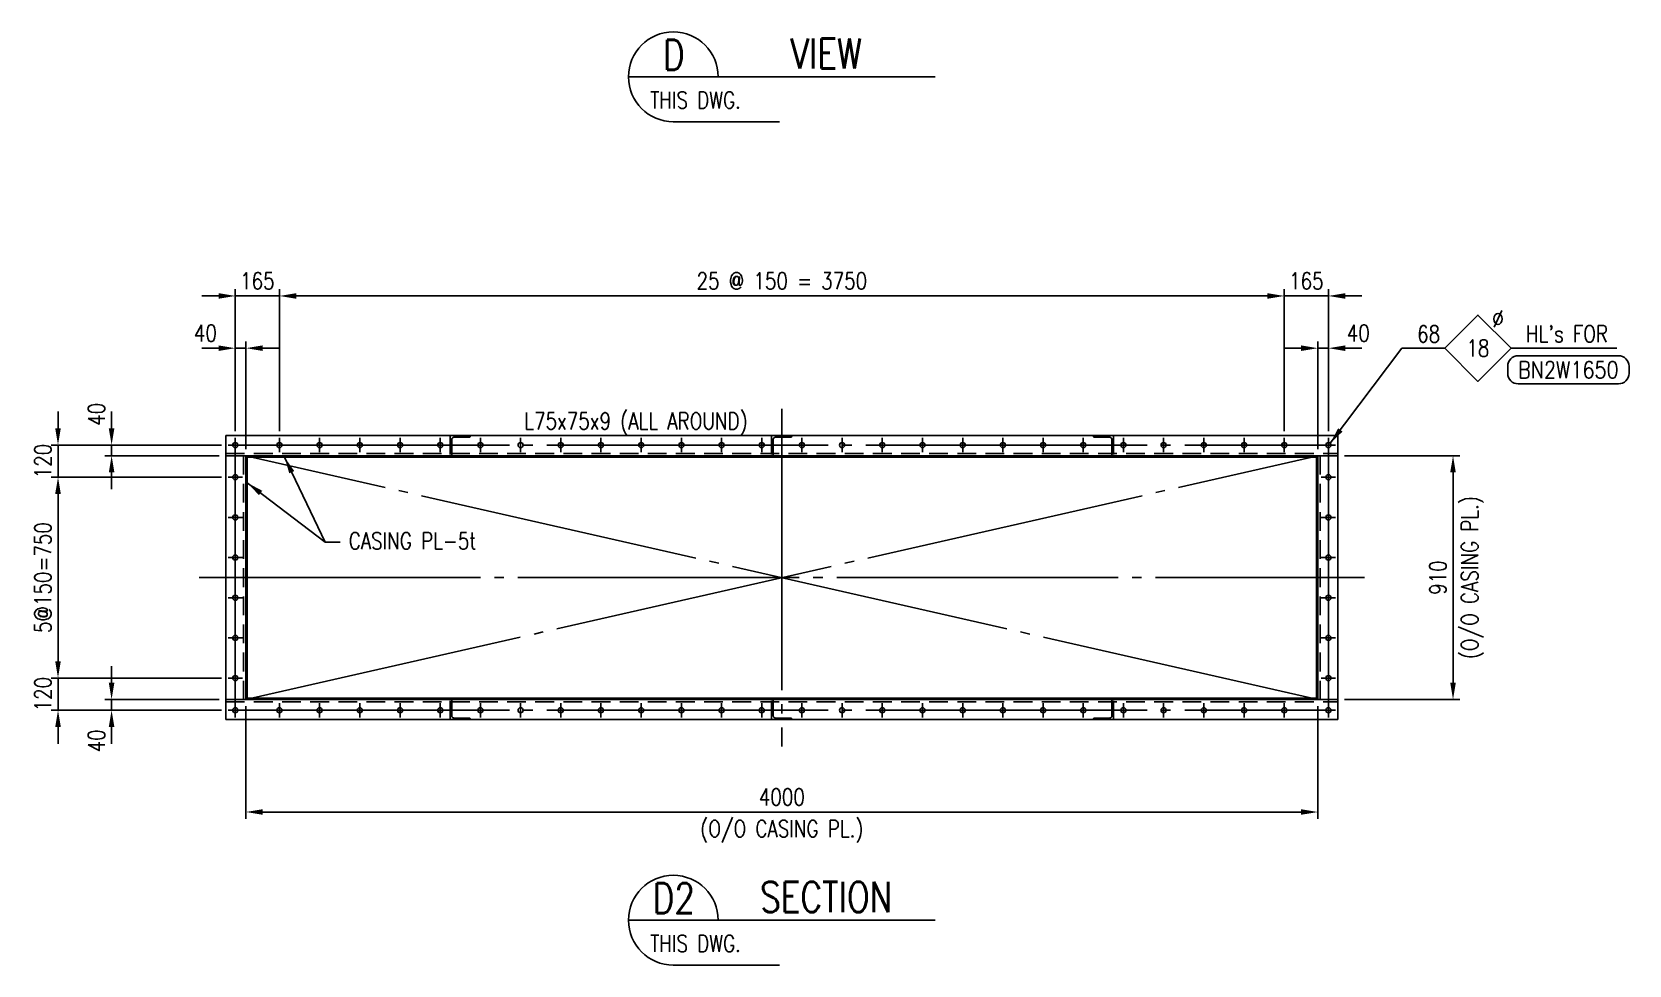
# Model space of a CAD drawing. Header units: millimetres. Extents: x 0 to 134087, y -49114 to 20834.
# Drawn here: x 78227 to 84188, y -45130 to -41647 of the extents above; entities that cross this region are included whole.
import ezdxf
from ezdxf.enums import TextEntityAlignment as Align

# ---------------------------------------------------------------- set-up
doc = ezdxf.new("R2010")
doc.units = ezdxf.units.MM
doc.header["$LTSCALE"] = 35
doc.linetypes.add('JNK-CENTER', pattern=[34, 30, -1.5, 1, -1.5])
doc.linetypes.add('JNK-HIDDEN', pattern=[3, 2, -1])
for name, color, linetype in [('CEN-R', 1, 'JNK-CENTER'), ('CON-C', 4, 'Continuous'), ('CON-G', 3, 'Continuous'), ('CON-W', 7, 'Continuous'), ('CON-Y', 2, 'Continuous'), ('Dim-W', 7, 'Continuous'), ('HID-Y', 2, 'JNK-HIDDEN'), ('STL-OBJT', 7, 'Continuous')]:
    doc.layers.add(name, color=color, linetype=linetype)
doc.styles.add('SIMPLEX', font='simplex.shx', dxfattribs={"width": 0.8})
doc.dimstyles.new('DIM25', dxfattribs={"dimscale": 25, "dimtxt": 2.5, "dimasz": 2.5, "dimexe": 1, "dimexo": 1, "dimgap": 1, "dimtad": 1, "dimdec": 1, "dimdsep": 46, "dimtxsty": 'SIMPLEX', "dimcen": 0, "dimclrt": 2, "dimazin": 2, "dimtfac": 1, "dimtdec": 1, "dimtix": 1, "dimtmove": 2, "dimatfit": 0, "dimfxl": 0.18, "dimtolj": 1, "dimtzin": 0, "dimarcsym": 0})

# ---------------------------------------------------------------- blocks, each defined once
blk = doc.blocks.new('A$C05B03637')
at = {"layer": 'HID-Y'}
for p, q in [((0, 75), (0, 0)), ((75, 75), (0, 75)), ((6, 4), (6, 60.5)), ((14.5, 69), (71, 69)), ((75, 73), (75, 75)), ((0, 0), (2, 0))]:
    blk.add_line(p, q, dxfattribs=at)
for centre, radius, start, end in [((14.5, 60.5), 8.5, 90, 180), ((71, 73), 4, 270, 0), ((2, 4), 4, 270, 0)]:
    blk.add_arc(centre, radius, start, end, dxfattribs=at)
blk = doc.blocks.new('*D2820')
at = {"layer": 'DEFPOINTS', "color": 0, "transparency": 16777216}
for p in [(78324.5, -43188.7), (78959.5, -43188.7), (78959.5, -43308.7)]:
    blk.add_point(p, dxfattribs=at)
at = {"layer": 'Dim-W', "color": 0, "lineweight": -2, "transparency": 16777216}
for p, q in [((78324.5, -43126.2), (78324.5, -43063.7)), ((78934.5, -43188.7), (78299.5, -43188.7)), ((78324.5, -43308.7), (78324.5, -43188.7)), ((78934.5, -43308.7), (78299.5, -43308.7)), ((78324.5, -43371.2), (78324.5, -43433.7))]:
    blk.add_line(p, q, dxfattribs=at)
at = {"layer": 'Dim-W', "color": 0, "transparency": 16777216}
for points in [[(78314, -43126.2), (78334.9, -43126.2), (78324.5, -43188.7)], [(78314, -43371.2), (78334.9, -43371.2), (78324.5, -43308.7)]]:
    blk.add_solid(points, dxfattribs=at)
at = {"layer": 'Dim-W', "color": 2, "transparency": 16777216, "insert": (78268.2, -43248.7), "char_height": 62.5, "attachment_point": 5, "rotation": 90, "style": 'SIMPLEX'}
blk.add_mtext('\\A1;120', dxfattribs=at)
blk = doc.blocks.new('*D2821')
at = {"layer": 'DEFPOINTS', "color": 0, "transparency": 16777216}
for p in [(78524.5, -43188.7), (78959.5, -43188.7), (78951, -43228.7)]:
    blk.add_point(p, dxfattribs=at)
at = {"layer": 'Dim-W', "color": 0, "lineweight": -2, "transparency": 16777216}
for p, q in [((78524.5, -43126.2), (78524.5, -43063.7)), ((78934.5, -43188.7), (78499.5, -43188.7)), ((78524.5, -43228.7), (78524.5, -43188.7)), ((78926, -43228.7), (78499.5, -43228.7)), ((78524.5, -43291.2), (78524.5, -43353.7))]:
    blk.add_line(p, q, dxfattribs=at)
at = {"layer": 'Dim-W', "color": 0, "transparency": 16777216}
blk.add_solid([(78514, -43291.2), (78534.9, -43291.2), (78524.5, -43228.7)], dxfattribs=at)
at = {"layer": 'Dim-W', "color": 2, "transparency": 16777216, "insert": (78468.2, -43074.3), "char_height": 62.5, "attachment_point": 5, "rotation": 90, "style": 'SIMPLEX', "bg_fill": 3, "box_fill_scale": 1.1, "bg_fill_color": 256, "bg_fill_true_color": 13158600, "bg_fill_transparency": 0}
blk.add_mtext('\\A1;40', dxfattribs=at)
at = {"layer": 'Dim-W', "color": 0, "transparency": 16777216}
blk.add_solid([(78514, -43126.2), (78534.9, -43126.2), (78524.5, -43188.7)], dxfattribs=at)
blk = doc.blocks.new('*D2822')
at = {"layer": 'DEFPOINTS', "color": 0, "transparency": 16777216}
for p in [(79026, -44138.7), (83026, -44138.7), (79026, -44558.7)]:
    blk.add_point(p, dxfattribs=at)
at = {"layer": 'Dim-W', "color": 0, "lineweight": -2, "transparency": 16777216}
for p, q in [((79026, -44163.7), (79026, -44583.7)), ((83026, -44163.7), (83026, -44583.7)), ((82963.5, -44558.7), (79088.5, -44558.7))]:
    blk.add_line(p, q, dxfattribs=at)
at = {"layer": 'Dim-W', "color": 0, "transparency": 16777216}
for points in [[(79088.5, -44548.3), (79088.5, -44569.1), (79026, -44558.7)], [(82963.5, -44548.3), (82963.5, -44569.1), (83026, -44558.7)]]:
    blk.add_solid(points, dxfattribs=at)
at = {"layer": 'Dim-W', "color": 2, "transparency": 16777216, "char_height": 62.5, "attachment_point": 5, "style": 'SIMPLEX'}
for s, insert in [('\\A1;4000', (81026, -44502.5)), ('\\A1;(O/O CASING PL.)', (81026, -44631.3))]:
    blk.add_mtext(s, dxfattribs=dict(at, insert=insert))
blk = doc.blocks.new('SECTITLE')
at = {"layer": 'CON-G'}
for p, q in [((-1.7, 0), (44.1, 0)), ((5, -6.7), (20.86, -6.7))]:
    blk.add_line(p, q, dxfattribs=at)
blk.add_arc((5, 0), 6.7, 0, 270, dxfattribs=at)
at = {"layer": 'CON-C', "style": 'SIMPLEX', "width": 0.8}
for tag, p in [('A', (5.06, 1.04)), ('ELEVATION', (27.83, 1.22))]:
    blk.add_attdef(tag, text='', height=4.5, dxfattribs=at).set_placement(p, align=Align.CENTER)
at = {"layer": 'CON-Y', "style": 'SIMPLEX', "width": 0.8}
blk.add_attdef('H0000-0000', (1.54, -4.72), '', height=2.5, dxfattribs=at)
blk.add_attdef('SCALE', text='', height=2.5, dxfattribs=at).set_placement((44.9, -3.72), align=Align.RIGHT)
blk = doc.blocks.new('BOLTHOLE')
at = {"layer": 'CON-W'}
blk.add_line((25.7, 0), (9.9, 0), dxfattribs=at)
blk.add_lwpolyline([(0, 0), (4.95, 4.95), (9.9, 0), (4.95, -4.95)], close=True, dxfattribs=at)
at = {"layer": 'CON-Y', "style": 'SIMPLEX', "width": 0.8}
for s, p in [('%%C', (8.81, 3.12)), ("HL's FOR", (24.37, 0.9))]:
    blk.add_text(s, height=2.5, dxfattribs=at).set_placement(p, align=Align.RIGHT)
blk.add_attdef('4', text='', height=2.5, dxfattribs=at).set_placement((-0.69, 0.87), align=Align.RIGHT)
blk.add_attdef('22', text='', height=2.5, dxfattribs=at).set_placement((4.95, 0), align=Align.MIDDLE_CENTER)
blk = doc.blocks.new('boltmark')
at = {"layer": 'CON-Y'}
blk.add_lwpolyline([(0, -4.2), (15, -4.2, 0.414214), (16.56, -2.64), (16.56, -1.56, 0.414214), (15, 0), (0, 0, 0.414214), (-1.56, -1.56), (-1.56, -2.64, 0.414214)], format="xyb", close=True, dxfattribs=at)
at = {"layer": 'CON-G', "style": 'SIMPLEX', "width": 0.802523}
blk.add_attdef('BN2W1650', text='', height=2.5, dxfattribs=at).set_placement((0, -3.35), (15, -3.35), align=Align.FIT)
blk = doc.blocks.new('*D2823')
at = {"layer": 'DEFPOINTS', "color": 0, "transparency": 16777216}
for p in [(83101, -43228.7), (83101, -44138.7), (83531, -44138.7)]:
    blk.add_point(p, dxfattribs=at)
at = {"layer": 'Dim-W', "color": 0, "lineweight": -2, "transparency": 16777216}
for p, q in [((83126, -43228.7), (83556, -43228.7)), ((83531, -43291.2), (83531, -44076.2)), ((83126, -44138.7), (83556, -44138.7))]:
    blk.add_line(p, q, dxfattribs=at)
at = {"layer": 'Dim-W', "color": 0, "transparency": 16777216}
for points in [[(83520.5, -43291.2), (83541.4, -43291.2), (83531, -43228.7)], [(83520.5, -44076.2), (83541.4, -44076.2), (83531, -44138.7)]]:
    blk.add_solid(points, dxfattribs=at)
at = {"layer": 'Dim-W', "color": 2, "transparency": 16777216, "char_height": 62.5, "attachment_point": 5, "rotation": 90, "style": 'SIMPLEX'}
for s, insert in [('\\A1;(O/O CASING PL.)', (83603.6, -43683.7)), ('\\A1;910', (83474.7, -43683.7))]:
    blk.add_mtext(s, dxfattribs=dict(at, insert=insert))
blk = doc.blocks.new('*D2824')
at = {"layer": 'DEFPOINTS', "color": 0, "transparency": 16777216}
for p in [(78959.5, -44058.7), (78324.5, -44178.7), (78959.5, -44178.7)]:
    blk.add_point(p, dxfattribs=at)
at = {"layer": 'Dim-W', "color": 0, "lineweight": -2, "transparency": 16777216}
for p, q in [((78324.5, -43996.2), (78324.5, -43933.7)), ((78934.5, -44058.7), (78299.5, -44058.7)), ((78324.5, -44058.7), (78324.5, -44178.7)), ((78934.5, -44178.7), (78299.5, -44178.7)), ((78324.5, -44241.2), (78324.5, -44303.7))]:
    blk.add_line(p, q, dxfattribs=at)
at = {"layer": 'Dim-W', "color": 0, "transparency": 16777216}
for points in [[(78314, -43996.2), (78334.9, -43996.2), (78324.5, -44058.7)], [(78314, -44241.2), (78334.9, -44241.2), (78324.5, -44178.7)]]:
    blk.add_solid(points, dxfattribs=at)
at = {"layer": 'Dim-W', "color": 2, "transparency": 16777216, "insert": (78268.2, -44118.7), "char_height": 62.5, "attachment_point": 5, "rotation": 90, "style": 'SIMPLEX'}
blk.add_mtext('\\A1;120', dxfattribs=at)
blk = doc.blocks.new('*D2825')
at = {"layer": 'DEFPOINTS', "color": 0, "transparency": 16777216}
for p in [(78951, -44138.7), (78524.5, -44178.7), (78959.5, -44178.7)]:
    blk.add_point(p, dxfattribs=at)
at = {"layer": 'Dim-W', "color": 0, "lineweight": -2, "transparency": 16777216}
for p, q in [((78524.5, -44076.2), (78524.5, -44013.7)), ((78926, -44138.7), (78499.5, -44138.7)), ((78524.5, -44138.7), (78524.5, -44178.7)), ((78934.5, -44178.7), (78499.5, -44178.7)), ((78524.5, -44241.2), (78524.5, -44303.7))]:
    blk.add_line(p, q, dxfattribs=at)
at = {"layer": 'Dim-W', "color": 0, "transparency": 16777216}
blk.add_solid([(78514, -44076.2), (78534.9, -44076.2), (78524.5, -44138.7)], dxfattribs=at)
at = {"layer": 'Dim-W', "color": 2, "transparency": 16777216, "insert": (78468.2, -44293.2), "char_height": 62.5, "attachment_point": 5, "rotation": 90, "style": 'SIMPLEX', "bg_fill": 3, "box_fill_scale": 1.1, "bg_fill_color": 256, "bg_fill_true_color": 13158600, "bg_fill_transparency": 0}
blk.add_mtext('\\A1;40', dxfattribs=at)
at = {"layer": 'Dim-W', "color": 0, "transparency": 16777216}
blk.add_solid([(78514, -44241.2), (78534.9, -44241.2), (78524.5, -44178.7)], dxfattribs=at)
blk = doc.blocks.new('*D2826')
at = {"layer": 'DEFPOINTS', "color": 0, "transparency": 16777216}
for p in [(78324.5, -43308.7), (78959.5, -43308.7), (78959.5, -44058.7)]:
    blk.add_point(p, dxfattribs=at)
at = {"layer": 'Dim-W', "color": 0, "lineweight": -2, "transparency": 16777216}
for p, q in [((78934.5, -43308.7), (78299.5, -43308.7)), ((78324.5, -43996.2), (78324.5, -43371.2)), ((78934.5, -44058.7), (78299.5, -44058.7))]:
    blk.add_line(p, q, dxfattribs=at)
at = {"layer": 'Dim-W', "color": 0, "transparency": 16777216}
for points in [[(78314, -43371.2), (78334.9, -43371.2), (78324.5, -43308.7)], [(78314, -43996.2), (78334.9, -43996.2), (78324.5, -44058.7)]]:
    blk.add_solid(points, dxfattribs=at)
at = {"layer": 'Dim-W', "color": 2, "transparency": 16777216, "insert": (78268.2, -43683.7), "char_height": 62.5, "attachment_point": 5, "rotation": 90, "style": 'SIMPLEX'}
blk.add_mtext('\\A1;5@150=750', dxfattribs=at)
blk = doc.blocks.new('*D2827')
at = {"layer": 'DEFPOINTS', "color": 0, "transparency": 16777216}
for p in [(83066, -42827.2), (83066, -43162.2), (83026, -43228.7)]:
    blk.add_point(p, dxfattribs=at)
at = {"layer": 'Dim-W', "color": 0, "lineweight": -2, "transparency": 16777216}
for p, q in [((82963.5, -42827.2), (82901, -42827.2)), ((83026, -43203.7), (83026, -42802.2)), ((83026, -42827.2), (83066, -42827.2)), ((83066, -43137.2), (83066, -42802.2)), ((83128.5, -42827.2), (83191, -42827.2))]:
    blk.add_line(p, q, dxfattribs=at)
at = {"layer": 'Dim-W', "color": 0, "transparency": 16777216}
blk.add_solid([(82963.5, -42816.8), (82963.5, -42837.6), (83026, -42827.2)], dxfattribs=at)
at = {"layer": 'Dim-W', "color": 2, "transparency": 16777216, "insert": (83177.4, -42771), "char_height": 62.5, "attachment_point": 5, "style": 'SIMPLEX', "bg_fill": 3, "box_fill_scale": 1.1, "bg_fill_color": 256, "bg_fill_true_color": 13158600, "bg_fill_transparency": 0}
blk.add_mtext('\\A1;40', dxfattribs=at)
at = {"layer": 'Dim-W', "color": 0, "transparency": 16777216}
blk.add_solid([(83128.5, -42816.8), (83128.5, -42837.6), (83066, -42827.2)], dxfattribs=at)
blk = doc.blocks.new('*D2743')
at = {"layer": 'DEFPOINTS', "color": 0, "transparency": 16777216}
for p in [(82901, -42632.2), (82901, -43162.2), (83066, -43162.2)]:
    blk.add_point(p, dxfattribs=at)
at = {"layer": 'Dim-W', "color": 0, "lineweight": -2, "transparency": 16777216}
for p, q in [((82901, -43137.2), (82901, -42607.2)), ((83066, -43137.2), (83066, -42607.2)), ((82838.5, -42632.2), (82776, -42632.2)), ((83066, -42632.2), (82901, -42632.2)), ((83128.5, -42632.2), (83191, -42632.2))]:
    blk.add_line(p, q, dxfattribs=at)
at = {"layer": 'Dim-W', "color": 0, "transparency": 16777216}
for points in [[(82838.5, -42621.8), (82838.5, -42642.6), (82901, -42632.2)], [(83128.5, -42621.8), (83128.5, -42642.6), (83066, -42632.2)]]:
    blk.add_solid(points, dxfattribs=at)
at = {"layer": 'Dim-W', "color": 2, "transparency": 16777216, "insert": (82983.5, -42576), "char_height": 62.5, "attachment_point": 5, "style": 'SIMPLEX'}
blk.add_mtext('\\A1;165', dxfattribs=at)
blk = doc.blocks.new('*D2828')
at = {"layer": 'DEFPOINTS', "color": 0, "transparency": 16777216}
for p in [(78986, -42827.2), (78986, -43162.2), (79026, -43228.7)]:
    blk.add_point(p, dxfattribs=at)
at = {"layer": 'Dim-W', "color": 0, "lineweight": -2, "transparency": 16777216}
for p, q in [((78923.5, -42827.2), (78861, -42827.2)), ((78986, -43137.2), (78986, -42802.2)), ((79026, -42827.2), (78986, -42827.2)), ((79026, -43203.7), (79026, -42802.2)), ((79088.5, -42827.2), (79151, -42827.2))]:
    blk.add_line(p, q, dxfattribs=at)
at = {"layer": 'Dim-W', "color": 0, "transparency": 16777216}
blk.add_solid([(79088.5, -42816.8), (79088.5, -42837.6), (79026, -42827.2)], dxfattribs=at)
at = {"layer": 'Dim-W', "color": 2, "transparency": 16777216, "insert": (78874.5, -42771), "char_height": 62.5, "attachment_point": 5, "style": 'SIMPLEX', "bg_fill": 3, "box_fill_scale": 1.1, "bg_fill_color": 256, "bg_fill_true_color": 13158600, "bg_fill_transparency": 0}
blk.add_mtext('\\A1;40', dxfattribs=at)
at = {"layer": 'Dim-W', "color": 0, "transparency": 16777216}
blk.add_solid([(78923.5, -42816.8), (78923.5, -42837.6), (78986, -42827.2)], dxfattribs=at)
blk = doc.blocks.new('*D2744')
at = {"layer": 'DEFPOINTS', "color": 0, "transparency": 16777216}
for p in [(79151, -42632.2), (78986, -43162.2), (79151, -43162.2)]:
    blk.add_point(p, dxfattribs=at)
at = {"layer": 'Dim-W', "color": 0, "lineweight": -2, "transparency": 16777216}
for p, q in [((78986, -43137.2), (78986, -42607.2)), ((79151, -43137.2), (79151, -42607.2)), ((78923.5, -42632.2), (78861, -42632.2)), ((78986, -42632.2), (79151, -42632.2)), ((79213.5, -42632.2), (79276, -42632.2))]:
    blk.add_line(p, q, dxfattribs=at)
at = {"layer": 'Dim-W', "color": 0, "transparency": 16777216}
for points in [[(78923.5, -42621.8), (78923.5, -42642.6), (78986, -42632.2)], [(79213.5, -42621.8), (79213.5, -42642.6), (79151, -42632.2)]]:
    blk.add_solid(points, dxfattribs=at)
at = {"layer": 'Dim-W', "color": 2, "transparency": 16777216, "insert": (79068.5, -42576), "char_height": 62.5, "attachment_point": 5, "style": 'SIMPLEX'}
blk.add_mtext('\\A1;165', dxfattribs=at)
blk = doc.blocks.new('*D2745')
at = {"layer": 'DEFPOINTS', "color": 0, "transparency": 16777216}
for p in [(82901, -42632.2), (79151, -43162.2), (82901, -43162.2)]:
    blk.add_point(p, dxfattribs=at)
at = {"layer": 'Dim-W', "color": 0, "lineweight": -2, "transparency": 16777216}
for p, q in [((79151, -43137.2), (79151, -42607.2)), ((82901, -43137.2), (82901, -42607.2)), ((79213.5, -42632.2), (82838.5, -42632.2))]:
    blk.add_line(p, q, dxfattribs=at)
at = {"layer": 'Dim-W', "color": 0, "transparency": 16777216}
for points in [[(79213.5, -42621.8), (79213.5, -42642.6), (79151, -42632.2)], [(82838.5, -42621.8), (82838.5, -42642.6), (82901, -42632.2)]]:
    blk.add_solid(points, dxfattribs=at)
at = {"layer": 'Dim-W', "color": 2, "transparency": 16777216, "insert": (81026, -42576), "char_height": 62.5, "attachment_point": 5, "style": 'SIMPLEX'}
blk.add_mtext('\\A1;25 @ 150 = 3750', dxfattribs=at)

msp = doc.modelspace()

# ---------------------------------------------------------------- linework, layer by layer
at = {"layer": 'CEN-R'}
for p, q in [((81025.9553, -43053.726), (81025.9553, -44313.726)), ((78959.4553, -43188.726), (79012.4553, -43188.726)), ((78959.4553, -43188.726), (83092.4553, -43188.726)), ((78985.9553, -43215.226), (78985.9553, -43162.226)), ((78985.9553, -43162.226), (78985.9553, -44205.226)), ((79049.4553, -43188.726), (79102.4553, -43188.726)), ((79150.9553, -43162.226), (79150.9553, -43215.226)), ((79300.9553, -43162.226), (79300.9553, -43215.226)), ((79450.9553, -43162.226), (79450.9553, -43215.226)), ((79600.9553, -43162.226), (79600.9553, -43215.226)), ((79750.9553, -43162.226), (79750.9553, -43215.226)), ((79900.9553, -43162.226), (79900.9553, -43215.226)), ((80050.9553, -43162.226), (80050.9553, -43215.226)), ((80200.9553, -43162.226), (80200.9553, -43215.226)), ((80350.9553, -43162.226), (80350.9553, -43215.226)), ((80500.9553, -43162.226), (80500.9553, -43215.226)), ((80650.9553, -43162.226), (80650.9553, -43215.226)), ((80800.9553, -43162.226), (80800.9553, -43215.226)), ((80924.4553, -43188.726), (80977.4553, -43188.726)), ((80950.9553, -43162.226), (80950.9553, -43215.226)), ((81074.4553, -43188.726), (81127.4553, -43188.726)), ((81127.4553, -43188.726), (81074.4553, -43188.726)), ((81127.4553, -43188.726), (81074.4553, -43188.726)), ((81100.9553, -43162.226), (81100.9553, -43215.226)), ((81250.9553, -43162.226), (81250.9553, -43215.226)), ((81400.9553, -43162.226), (81400.9553, -43215.226)), ((81550.9553, -43162.226), (81550.9553, -43215.226)), ((81700.9553, -43162.226), (81700.9553, -43215.226)), ((81850.9553, -43162.226), (81850.9553, -43215.226)), ((82000.9553, -43162.226), (82000.9553, -43215.226)), ((82150.9553, -43162.226), (82150.9553, -43215.226)), ((82300.9553, -43162.226), (82300.9553, -43215.226)), ((82450.9553, -43162.226), (82450.9553, -43215.226)), ((82600.9553, -43162.226), (82600.9553, -43215.226)), ((82750.9553, -43162.226), (82750.9553, -43215.226)), ((82900.9553, -43162.226), (82900.9553, -43215.226)), ((83092.4553, -43188.726), (83039.4553, -43188.726)), ((83065.9553, -43215.226), (83065.9553, -43162.226)), ((83065.9553, -43162.226), (83065.9553, -44205.226)), ((83025.9553, -44138.726), (79025.9553, -43228.726)), ((79025.9553, -44138.726), (83025.9553, -43228.726)), ((79012.4553, -43308.726), (78959.4553, -43308.726)), ((78985.9553, -43282.226), (78985.9553, -43335.226)), ((83039.4553, -43308.726), (83092.4553, -43308.726)), ((83065.9553, -43282.226), (83065.9553, -43335.226)), ((78985.9553, -43432.226), (78985.9553, -43485.226)), ((83065.9553, -43432.226), (83065.9553, -43485.226)), ((79012.4553, -43458.726), (78959.4553, -43458.726)), ((83039.4553, -43458.726), (83092.4553, -43458.726)), ((79012.4553, -43608.726), (78959.4553, -43608.726)), ((78985.9553, -43582.226), (78985.9553, -43635.226)), ((83039.4553, -43608.726), (83092.4553, -43608.726)), ((83065.9553, -43582.226), (83065.9553, -43635.226)), ((78850.9553, -43683.726), (83200.9553, -43683.726)), ((79012.4553, -43758.726), (78959.4553, -43758.726)), ((83039.4553, -43758.726), (83092.4553, -43758.726)), ((79012.4553, -43908.726), (78959.4553, -43908.726)), ((78985.9553, -43935.226), (78985.9553, -43882.226)), ((83039.4553, -43908.726), (83092.4553, -43908.726)), ((83065.9553, -43935.226), (83065.9553, -43882.226)), ((78985.9553, -44085.226), (78985.9553, -44032.226)), ((83065.9553, -44085.226), (83065.9553, -44032.226)), ((79012.4553, -44058.726), (78959.4553, -44058.726)), ((83039.4553, -44058.726), (83092.4553, -44058.726)), ((83065.9553, -44067.226), (83065.9553, -44120.226)), ((78985.9553, -44152.226), (78985.9553, -44205.226)), ((79150.9553, -44205.226), (79150.9553, -44152.226)), ((79300.9553, -44205.226), (79300.9553, -44152.226)), ((79450.9553, -44205.226), (79450.9553, -44152.226)), ((79600.9553, -44205.226), (79600.9553, -44152.226)), ((79750.9553, -44205.226), (79750.9553, -44152.226)), ((79900.9553, -44205.226), (79900.9553, -44152.226)), ((80050.9553, -44205.226), (80050.9553, -44152.226)), ((80200.9553, -44205.226), (80200.9553, -44152.226)), ((80350.9553, -44205.226), (80350.9553, -44152.226)), ((80500.9553, -44205.226), (80500.9553, -44152.226)), ((80650.9553, -44205.226), (80650.9553, -44152.226)), ((80800.9553, -44205.226), (80800.9553, -44152.226)), ((80950.9553, -44205.226), (80950.9553, -44152.226)), ((81100.9553, -44205.226), (81100.9553, -44152.226)), ((81250.9553, -44205.226), (81250.9553, -44152.226)), ((81400.9553, -44205.226), (81400.9553, -44152.226)), ((81550.9553, -44205.226), (81550.9553, -44152.226)), ((81700.9553, -44205.226), (81700.9553, -44152.226)), ((81850.9553, -44205.226), (81850.9553, -44152.226)), ((82000.9553, -44205.226), (82000.9553, -44152.226)), ((82150.9553, -44205.226), (82150.9553, -44152.226)), ((82300.9553, -44205.226), (82300.9553, -44152.226)), ((82450.9553, -44205.226), (82450.9553, -44152.226)), ((82600.9553, -44205.226), (82600.9553, -44152.226)), ((82750.9553, -44205.226), (82750.9553, -44152.226)), ((82900.9553, -44205.226), (82900.9553, -44152.226)), ((83065.9553, -44152.226), (83065.9553, -44205.226)), ((78959.4553, -44178.726), (79012.4553, -44178.726)), ((78959.4553, -44178.726), (83092.4553, -44178.726)), ((80924.4553, -44178.726), (80977.4553, -44178.726)), ((81074.4553, -44178.726), (81127.4553, -44178.726)), ((81127.4553, -44178.726), (81074.4553, -44178.726)), ((81127.4553, -44178.726), (81074.4553, -44178.726)), ((82894.4553, -44178.726), (82947.4553, -44178.726)), ((83092.4553, -44178.726), (83039.4553, -44178.726))]:
    msp.add_line(p, q, dxfattribs=at)
at = {"layer": 'CON-G'}
for p, q in [((78950.9553, -43153.726), (83100.9553, -43153.726)), ((78950.9553, -43153.726), (78950.9553, -44213.726)), ((83100.9553, -43153.726), (83100.9553, -44213.726)), ((78950.9553, -43228.726), (83100.9553, -43228.726)), ((79025.9553, -43228.726), (79025.9553, -44138.726)), ((79030.9553, -43228.726), (79030.9553, -44138.726)), ((79030.9553, -43233.726), (83020.9553, -43233.726)), ((83020.9553, -43228.726), (83020.9553, -44138.726)), ((83025.9553, -43228.726), (83025.9553, -44138.726)), ((78950.9553, -44138.726), (83100.9553, -44138.726)), ((79030.9553, -44133.726), (83020.9553, -44133.726)), ((78950.9553, -44213.726), (83100.9553, -44213.726))]:
    msp.add_line(p, q, dxfattribs=at)
for centre in [(78985.9553, -43188.726), (79150.9553, -43188.726), (79300.9553, -43188.726), (79450.9553, -43188.726), (79600.9553, -43188.726), (79750.9553, -43188.726), (79900.9553, -43188.726), (80050.9553, -43188.726), (80200.9553, -43188.726), (80350.9553, -43188.726), (80500.9553, -43188.726), (80650.9553, -43188.726), (80800.9553, -43188.726), (80950.9553, -43188.726), (81100.9553, -43188.726), (81250.9553, -43188.726), (81400.9553, -43188.726), (81550.9553, -43188.726), (81700.9553, -43188.726), (81850.9553, -43188.726), (82000.9553, -43188.726), (82150.9553, -43188.726), (82300.9553, -43188.726), (82450.9553, -43188.726), (82600.9553, -43188.726), (82750.9553, -43188.726), (82900.9553, -43188.726), (83065.9553, -43188.726), (78985.9553, -43308.726), (83065.9553, -43308.726), (78985.9553, -43458.726), (83065.9553, -43458.726), (78985.9553, -43608.726), (83065.9553, -43608.726), (78985.9553, -43758.726), (83065.9553, -43758.726), (78985.9553, -43908.726), (83065.9553, -43908.726), (78985.9553, -44058.726), (83065.9553, -44058.726), (78985.9553, -44178.726), (79150.9553, -44178.726), (79300.9553, -44178.726), (79450.9553, -44178.726), (79600.9553, -44178.726), (79750.9553, -44178.726), (79900.9553, -44178.726), (80050.9553, -44178.726), (80200.9553, -44178.726), (80350.9553, -44178.726), (80500.9553, -44178.726), (80650.9553, -44178.726), (80800.9553, -44178.726), (80950.9553, -44178.726), (81100.9553, -44178.726), (81250.9553, -44178.726), (81400.9553, -44178.726), (81550.9553, -44178.726), (81700.9553, -44178.726), (81850.9553, -44178.726), (82000.9553, -44178.726), (82150.9553, -44178.726), (82300.9553, -44178.726), (82450.9553, -44178.726), (82600.9553, -44178.726), (82750.9553, -44178.726), (82900.9553, -44178.726), (83065.9553, -44178.726)]:
    msp.add_circle(centre, 9.5, dxfattribs=at)
at = {"layer": 'HID-Y'}
for p, q in [((78950.9553, -43219.726), (83100.9553, -43219.726)), ((79016.9553, -43228.726), (79016.9553, -44138.726)), ((83034.9553, -43228.726), (83034.9553, -44138.726)), ((78950.9553, -44147.726), (83100.9553, -44147.726))]:
    msp.add_line(p, q, dxfattribs=at)
at = {"layer": 'STL-OBJT'}
msp.add_line((83340.2764, -42827.226), (83500.0255, -42827.226), dxfattribs=at)

# ---------------------------------------------------------------- block references
at = {"layer": 'CON-W', "xscale": 25, "yscale": 25, "zscale": 25}
for p, values in [((80495.9553, -41814.1125), {'H0000-0000': 'THIS DWG.', 'A': 'D', 'ELEVATION': 'VIEW'}), ((80495.9553, -44962.5123), {'H0000-0000': 'THIS DWG.', 'A': 'D2', 'ELEVATION': 'SECTION'})]:
    msp.add_blockref('SECTITLE', p, dxfattribs=at).add_auto_attribs(values)
at = {"layer": 'CON-Y', "xscale": 25, "yscale": 25, "zscale": 25}
msp.add_blockref('boltmark', (83773.9268, -42855.3132), dxfattribs=at).add_auto_attribs({'BN2W1650': 'BN2W1650'})
at = {"layer": 'Dim-W'}
for p in [(79787.9553, -43228.726), (80987.9553, -43228.726)]:
    msp.add_blockref('A$C05B03637', p, dxfattribs=at)
at = {"layer": 'Dim-W', "xscale": -1}
msp.add_blockref('A$C05B03637', (82263.9552, -43228.726), dxfattribs=at)
at = {"layer": 'Dim-W', "xscale": -1, "rotation": 180}
for p in [(79787.9553, -44138.726), (80987.9553, -44138.726)]:
    msp.add_blockref('A$C05B03637', p, dxfattribs=at)
at = {"layer": 'Dim-W', "rotation": 180}
msp.add_blockref('A$C05B03637', (82263.9552, -44138.726), dxfattribs=at)
at = {"layer": 'STL-OBJT', "xscale": 25, "yscale": 25, "zscale": 25}
msp.add_blockref('BOLTHOLE', (83500.0255, -42827.226), dxfattribs=at).add_auto_attribs({'4': '68', '22': '18'})

# ---------------------------------------------------------------- texts
at = {"layer": 'CON-Y', "style": 'SIMPLEX', "width": 0.8}
msp.add_text('L75x75x9 (ALL AROUND)', height=62.5, dxfattribs=at).set_placement((80481.7875, -43130.1899), align=Align.CENTER)
msp.add_text('CASING PL-5t', height=62.5, dxfattribs=at).set_placement((79409.7038, -43577.747))

# ---------------------------------------------------------------- dimensions: what is measured, and where the dimension line sits
at = {"layer": 'Dim-W'}
for base, p1, p2, angle, picture, middle in [((78324.4553, -43188.726), (78959.4553, -43308.726), (78959.4553, -43188.726), 90, '*D2820', (78268.2053, -43248.726)), ((78324.4553, -44178.726), (78959.4553, -44058.726), (78959.4553, -44178.726), 270, '*D2824', (78268.2053, -44118.726))]:
    dim = msp.add_linear_dim(base=base, p1=p1, p2=p2, angle=angle, dimstyle='DIM25', dxfattribs=at)
    dim.commit()
    dim.dimension.update_dxf_attribs({"geometry": picture, "text_midpoint": middle})
for base, p1, p2, angle, picture, middle in [((83530.9553, -44138.726), (83100.9553, -43228.726), (83100.9553, -44138.726), 270, '*D2823', (83530.9553, -43683.726)), ((79025.9553, -44558.726), (83025.9553, -44138.726), (79025.9553, -44138.726), 180, '*D2822', (81025.9553, -44558.726))]:
    dim = msp.add_linear_dim(base=base, p1=p1, p2=p2, angle=angle, text='<>\\X(O/O CASING PL.)', dimstyle='DIM25', dxfattribs=at)
    dim.commit()
    dim.dimension.update_dxf_attribs({"geometry": picture, "text_midpoint": middle})

# ---------------------------------------------------------------- leaders
at = {"layer": 'STL-OBJT'}
for points in [[(79169.8813, -43233.726), (79321.5312, -43551.078), (79377.19, -43551.078)], [(79030.9553, -43329.806), (79321.5312, -43551.078)]]:
    msp.add_leader(points, dimstyle='DIM25', dxfattribs=at)

# ---------------------------------------------------------------- next in the draw order: dimensions: what is measured, and where the dimension line sits
at = {"layer": 'Dim-W'}
dim = msp.add_linear_dim(base=(83065.9553, -42827.226), p1=(83025.9553, -43228.726), p2=(83065.9553, -43162.226), dimstyle='DIM25', override={"dimtfill": 1}, dxfattribs=at)
dim.commit()
dim.dimension.update_dxf_attribs({"geometry": '*D2827', "text_midpoint": (83177.4209, -42770.976), "dimtype": 160})
for base, p1, p2, angle, picture, middle in [((78524.4553, -43188.726), (78950.9553, -43228.726), (78959.4553, -43188.726), 90, '*D2821', (78468.2053, -43074.2778)), ((78524.4553, -44178.726), (78950.9553, -44138.726), (78959.4553, -44178.726), 270, '*D2825', (78468.2053, -44293.1741))]:
    dim = msp.add_linear_dim(base=base, p1=p1, p2=p2, angle=angle, dimstyle='DIM25', override={"dimtfill": 1}, dxfattribs=at)
    dim.commit()
    dim.dimension.update_dxf_attribs({"geometry": picture, "text_midpoint": middle, "dimtype": 160})

# ---------------------------------------------------------------- next in the draw order: dimensions: what is measured, and where the dimension line sits
dim = msp.add_linear_dim(base=(82900.9553, -42632.226), p1=(83065.9553, -43162.226), p2=(82900.9553, -43162.226), angle=180, dimstyle='DIM25', dxfattribs=at)
dim.commit()
dim.dimension.update_dxf_attribs({"geometry": '*D2743', "text_midpoint": (82983.4553, -42575.976)})
dim = msp.add_linear_dim(base=(78985.9553, -42827.226), p1=(79025.9553, -43228.726), p2=(78985.9553, -43162.226), angle=180, dimstyle='DIM25', override={"dimtfill": 1}, dxfattribs=at)
dim.commit()
dim.dimension.update_dxf_attribs({"geometry": '*D2828', "text_midpoint": (78874.4896, -42770.976), "dimtype": 160})
dim = msp.add_linear_dim(base=(78324.4553, -43308.726), p1=(78959.4553, -44058.726), p2=(78959.4553, -43308.726), angle=90, text='5@150=<>', dimstyle='DIM25', dxfattribs=at)
dim.commit()
dim.dimension.update_dxf_attribs({"geometry": '*D2826', "text_midpoint": (78268.2053, -43683.726)})

# ---------------------------------------------------------------- next in the draw order: leaders
msp.add_leader([(83072.8295, -43182.1689), (83340.2764, -42827.226)], dimstyle='DIM25', override={"dimgap": 1, "dimtad": 0, "dimdec": 0, "dimtdec": 0, "dimtix": 0, "dimatfit": 2, "dimtfill": 1}, dxfattribs=at)

# ---------------------------------------------------------------- next in the draw order: dimensions: what is measured, and where the dimension line sits
dim = msp.add_linear_dim(base=(82900.9553, -42632.226), p1=(79150.9553, -43162.226), p2=(82900.9553, -43162.226), text='25 @ 150 = <>', dimstyle='DIM25', override={"dimtix": 0}, dxfattribs=at)
dim.commit()
dim.dimension.update_dxf_attribs({"geometry": '*D2745', "text_midpoint": (81025.9553, -42575.976)})
dim = msp.add_linear_dim(base=(79150.9553, -42632.226), p1=(78985.9553, -43162.226), p2=(79150.9553, -43162.226), dimstyle='DIM25', dxfattribs=at)
dim.commit()
dim.dimension.update_dxf_attribs({"geometry": '*D2744', "text_midpoint": (79068.4553, -42575.976)})

doc.saveas('drawing.dxf')
